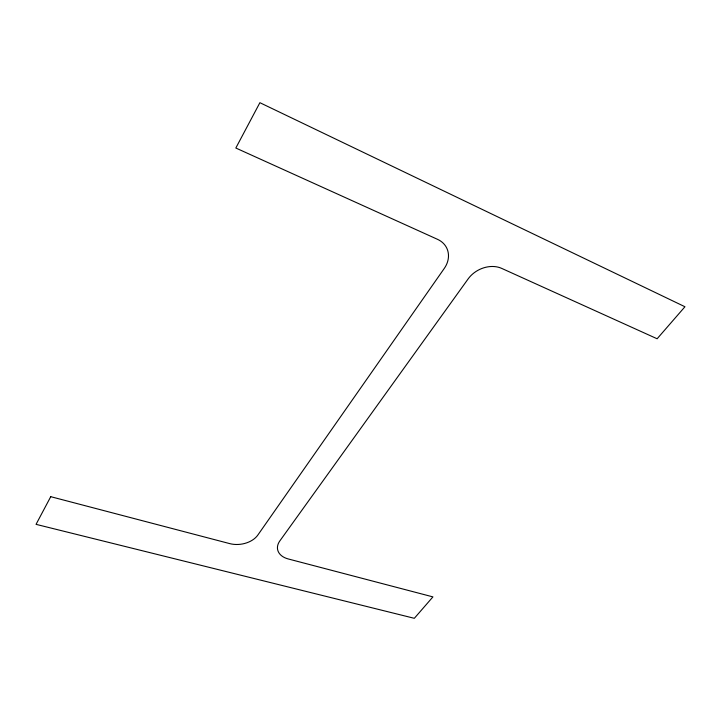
<?xml version="1.0" encoding="UTF-8"?>
<svg xmlns="http://www.w3.org/2000/svg" width="721" height="721" viewBox="0 0 721 721"><rect width="100%" height="100%" fill="white"/><g stroke="black" fill="none" stroke-linecap="round" stroke-linejoin="round"><path stroke-width="1.08" d="M50.74 496.679L36.05 524.347L414.323 618.312L432.933 596.889L288.22 558.946A20.567 13.816 -10.8 0 1 279.82 540.948L468.136 278.91A24.82 19.431 -27.4 0 1 501.699 268.392L657.128 338.771L684.95 306.749L259.893 102.688L235.83 148.021L437.53 239.336A25.505 20.954 -25.1 0 1 444.271 268.437L257.866 535.018A21.27 14.564 -8 0 1 229.765 543.625L50.74 496.679"/></g></svg>
